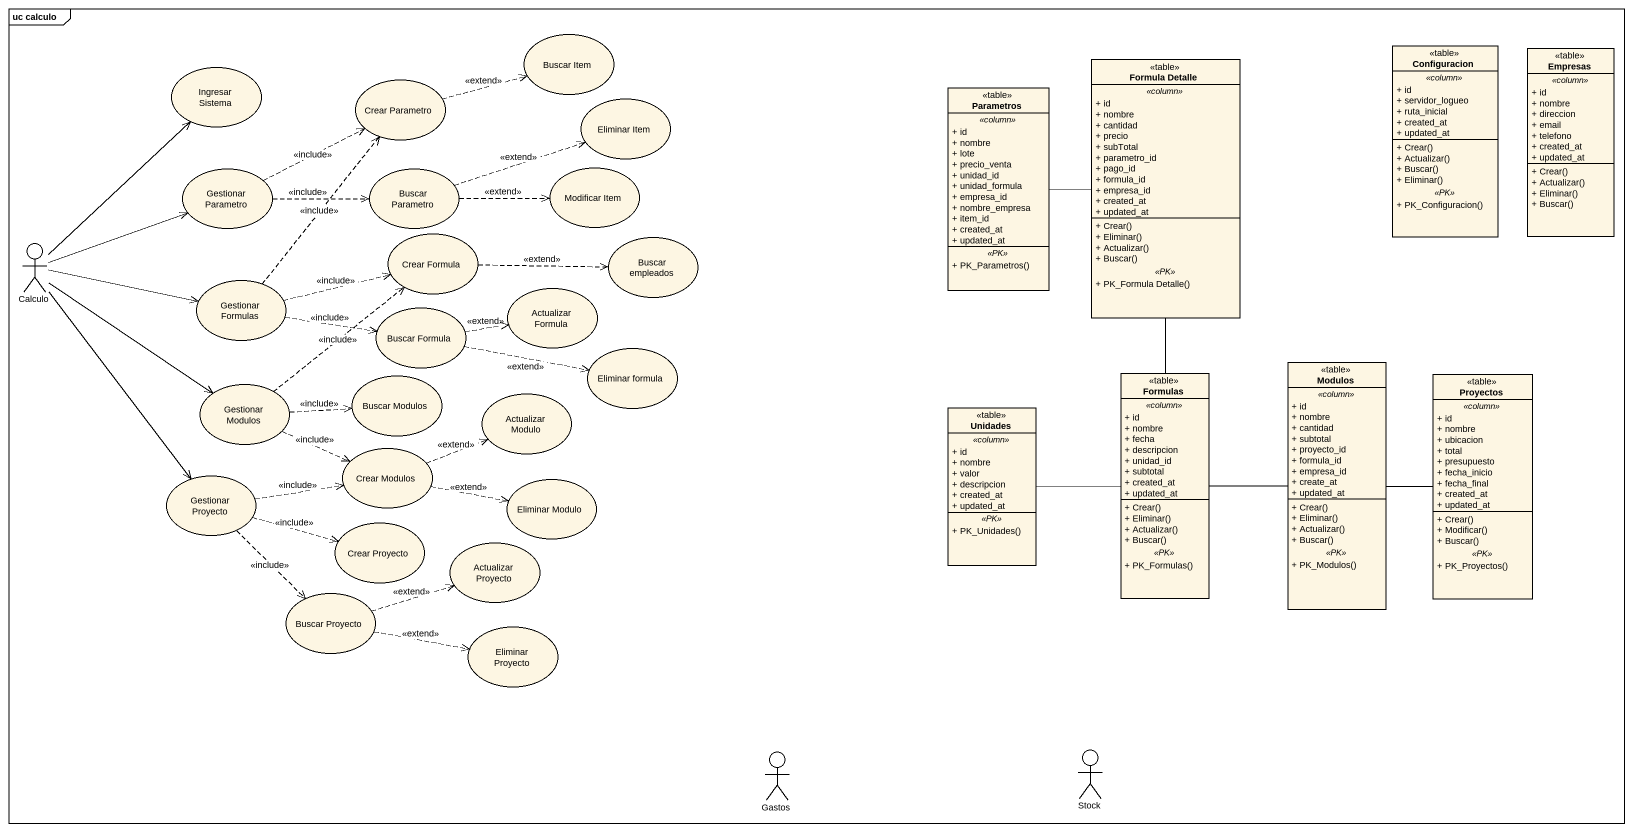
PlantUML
@startuml
mainframe uc calculo
allowmixing
hide circle
hide empty members
skinparam classAttributeIconSize 0
usecase "Buscar Item" as Buscar_Item
class "Formula Detalle" as Formula_Detalle <<table>> {
  .. <<column>> ..
  + id
  + nombre
  + cantidad
  + precio
  + subTotal
  + parametro_id
  + pago_id
  + formula_id
  + empresa_id
  + created_at
  + updated_at
  --
  + Crear()
  + Eliminar()
  + Actualizar()
  + Buscar()
  .. <<PK>> ..
  + PK_Formula Detalle()
}
class Configuracion <<table>> {
  .. <<column>> ..
  + id
  + servidor_logueo
  + ruta_inicial
  + created_at
  + updated_at
  --
  + Crear()
  + Actualizar()
  + Buscar()
  + Eliminar()
  .. <<PK>> ..
  + PK_Configuracion()
}
class Empresas <<table>> {
  .. <<column>> ..
  + id
  + nombre
  + direccion
  + email
  + telefono
  + created_at
  + updated_at
  --
  + Crear()
  + Actualizar()
  + Eliminar()
  + Buscar()
}
usecase "Ingresar Sistema" as Ingresar_Sistema
usecase "Crear Parametro" as Crear_Parametro
usecase "Eliminar Item" as Eliminar_Item
class Parametros <<table>> {
  .. <<column>> ..
  + id
  + nombre
  + lote
  + precio_venta
  + unidad_id
  + unidad_formula
  + empresa_id
  + nombre_empresa
  + item_id
  + created_at
  + updated_at
  .. <<PK>> ..
  + PK_Parametros()
}
usecase "Gestionar Parametro" as Gestionar_Parametro
usecase "Buscar Parametro" as Buscar_Parametro
usecase "Modificar Item" as Modificar_Item
actor Calculo
usecase "Crear Formula" as Crear_Formula
usecase "Buscar empleados" as Buscar_empleados
usecase "Gestionar Formulas" as Gestionar_Formulas
usecase "Actualizar Formula" as Actualizar_Formula
usecase "Buscar Formula" as Buscar_Formula
usecase "Eliminar formula" as Eliminar_formula
class Modulos <<table>> {
  .. <<column>> ..
  + id
  + nombre
  + cantidad
  + subtotal
  + proyecto_id
  + formula_id
  + empresa_id
  + create_at
  + updated_at
  --
  + Crear()
  + Eliminar()
  + Actualizar()
  + Buscar()
  .. <<PK>> ..
  + PK_Modulos()
}
usecase "Gestionar Modulos" as Gestionar_Modulos
usecase "Buscar Modulos" as Buscar_Modulos
usecase "Actualizar Modulo" as Actualizar_Modulo
class Unidades <<table>> {
  .. <<column>> ..
  + id
  + nombre
  + valor
  + descripcion
  + created_at
  + updated_at
  .. <<PK>> ..
  + PK_Unidades()
}
class Formulas <<table>> {
  .. <<column>> ..
  + id
  + nombre
  + fecha
  + descripcion
  + unidad_id
  + subtotal
  + created_at
  + updated_at
  --
  + Crear()
  + Eliminar()
  + Actualizar()
  + Buscar()
  .. <<PK>> ..
  + PK_Formulas()
}
class Proyectos <<table>> {
  .. <<column>> ..
  + id
  + nombre
  + ubicacion
  + total
  + presupuesto
  + fecha_inicio
  + fecha_final
  + created_at
  + updated_at
  --
  + Crear()
  + Modificar()
  + Buscar()
  .. <<PK>> ..
  + PK_Proyectos()
}
usecase "Crear Modulos" as Crear_Modulos
usecase "Gestionar Proyecto" as Gestionar_Proyecto
usecase "Eliminar Modulo" as Eliminar_Modulo
usecase "Crear Proyecto" as Crear_Proyecto
usecase "Actualizar Proyecto" as Actualizar_Proyecto
usecase "Buscar Proyecto" as Buscar_Proyecto
usecase "Eliminar Proyecto" as Eliminar_Proyecto
actor Gastos
actor Stock
Formula_Detalle -- Formulas
Crear_Parametro .right.> Buscar_Item : <<extend>>
Parametros -right- Formula_Detalle
Gestionar_Parametro .right.> Crear_Parametro : <<include>>
Gestionar_Parametro .right.> Buscar_Parametro : <<include>>
Buscar_Parametro .right.> Eliminar_Item : <<extend>>
Buscar_Parametro .right.> Modificar_Item : <<extend>>
Calculo -up-> Ingresar_Sistema
Calculo -right-> Gestionar_Parametro
Calculo -right-> Gestionar_Formulas
Calculo --> Gestionar_Modulos
Calculo --> Gestionar_Proyecto
Crear_Formula .right.> Buscar_empleados : <<extend>>
Gestionar_Formulas .up.> Crear_Parametro : <<include>>
Gestionar_Formulas .right.> Crear_Formula : <<include>>
Gestionar_Formulas .right.> Buscar_Formula : <<include>>
Buscar_Formula .right.> Actualizar_Formula : <<extend>>
Buscar_Formula .right.> Eliminar_formula : <<extend>>
Modulos -right- Proyectos
Gestionar_Modulos .up.> Crear_Formula : <<include>>
Gestionar_Modulos .right.> Buscar_Modulos : <<include>>
Gestionar_Modulos .right.> Crear_Modulos : <<include>>
Unidades -right- Formulas
Formulas -right- Modulos
Crear_Modulos .right.> Actualizar_Modulo : <<extend>>
Crear_Modulos .right.> Eliminar_Modulo : <<extend>>
Gestionar_Proyecto .right.> Crear_Modulos : <<include>>
Gestionar_Proyecto .right.> Crear_Proyecto : <<include>>
Gestionar_Proyecto ..> Buscar_Proyecto : <<include>>
Buscar_Proyecto .right.> Actualizar_Proyecto : <<extend>>
Buscar_Proyecto .right.> Eliminar_Proyecto : <<extend>>
@enduml
